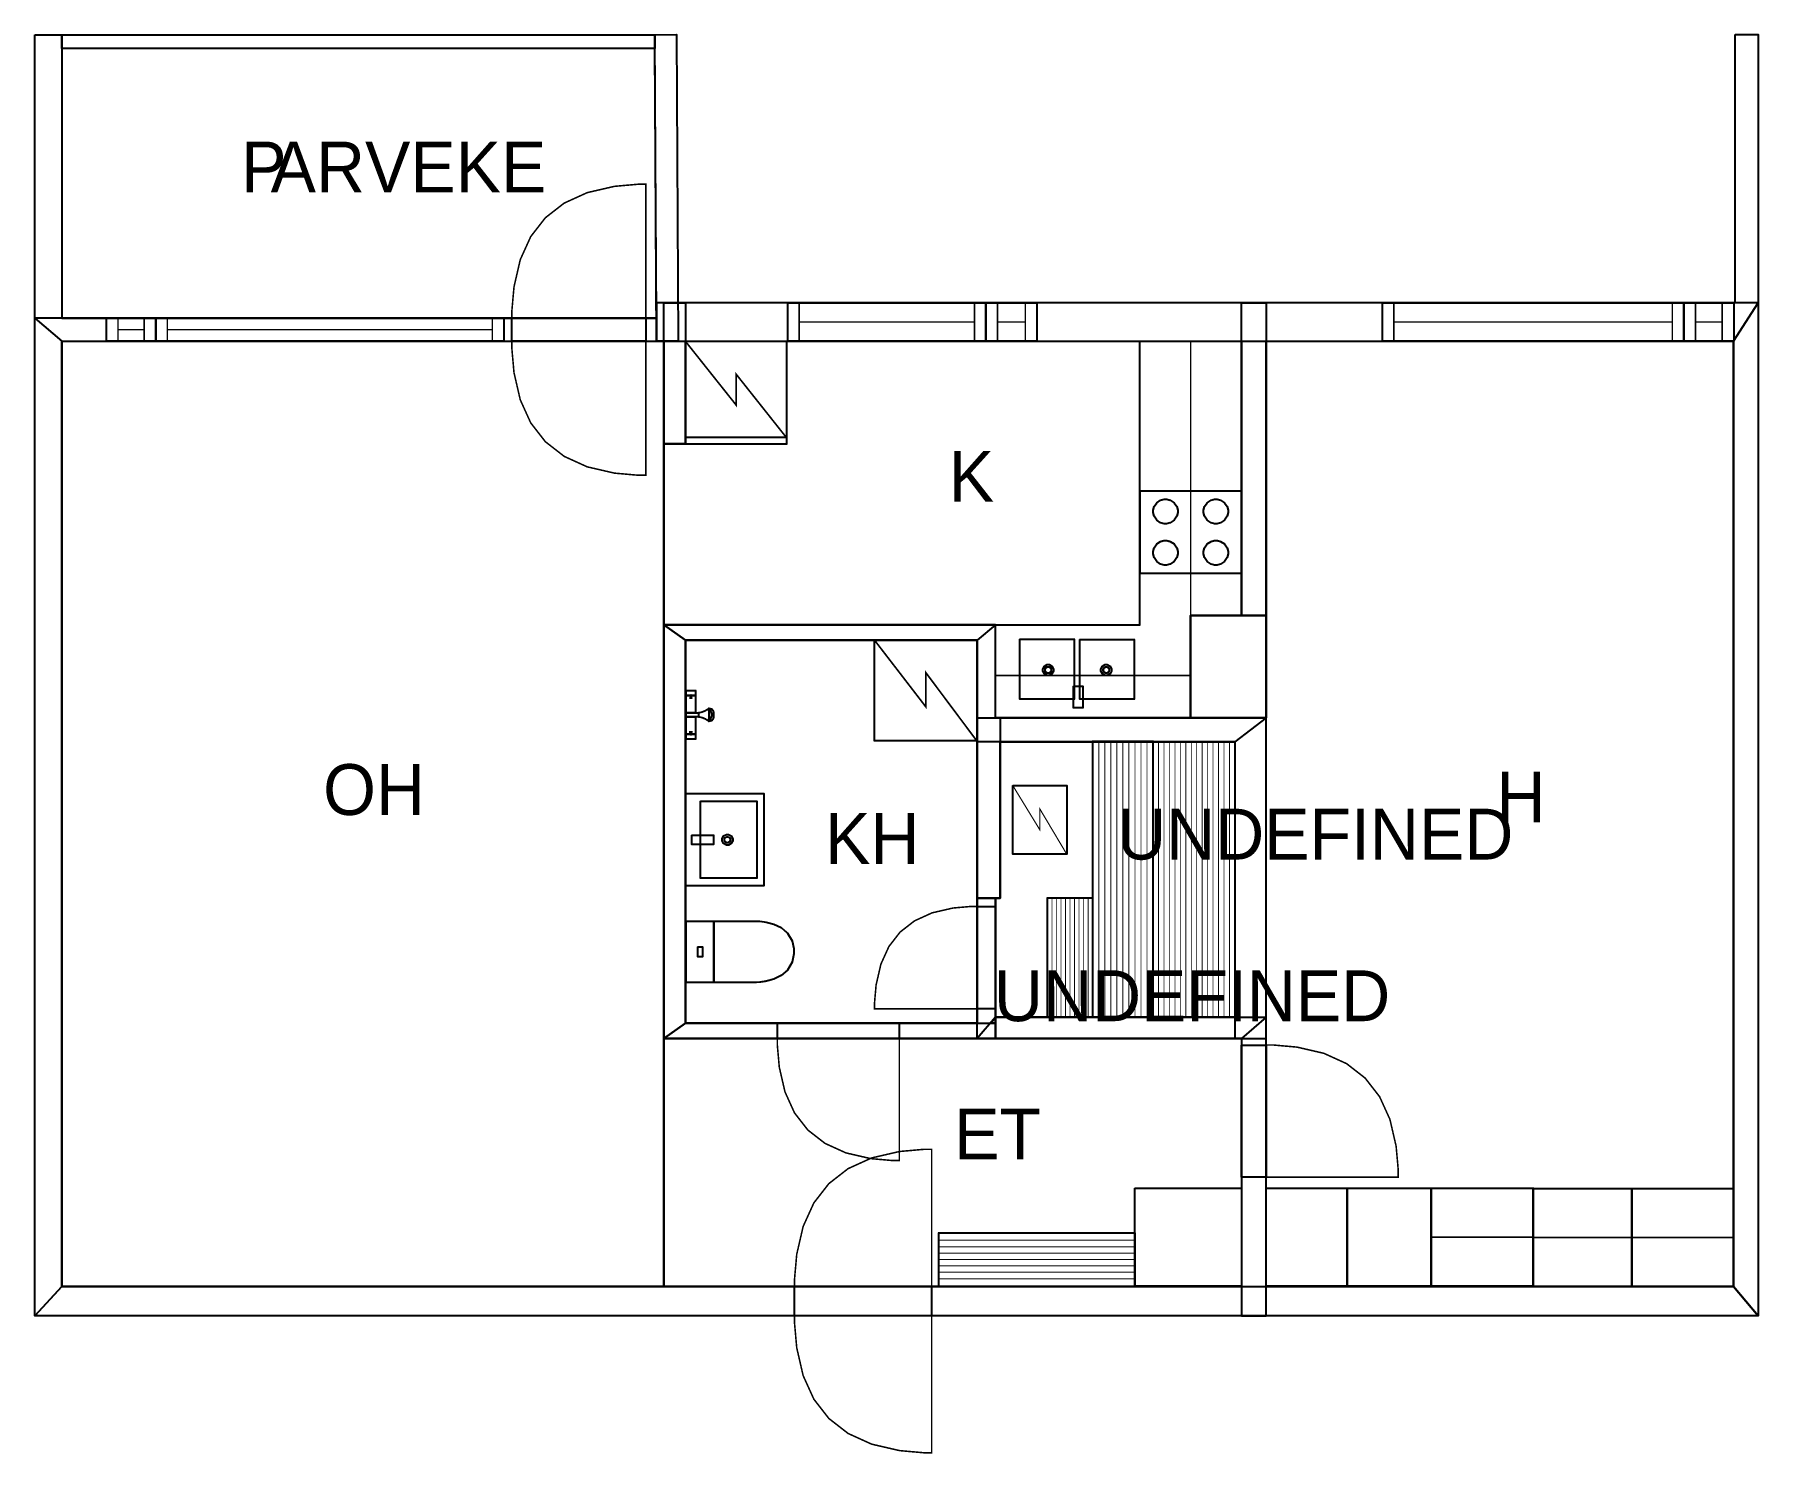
# Model space of a CAD drawing. Extents: x 0.2 to 11.8, y 0 to 9.6.
import ezdxf

# ---------------------------------------------------------------- set-up
doc = ezdxf.new("R2010")
doc.units = 0
doc.layers.get('0').update_dxf_attribs({"linetype": 'CONTINUOUS'})

msp = doc.modelspace()

# ---------------------------------------------------------------- linework, layer by layer
at = {"color": 0}
for points, const_width in [([(0.163846, 9.59662), (0.347168, 9.59662), (0.347168, 7.67893), (0.163846, 7.67893), (0.163846, 9.59662)], 0.002083), ([(0.347168, 9.59662), (4.35969, 9.59662), (4.35969, 9.50287), (0.347168, 9.50287), (0.347168, 9.59662)], 0.002083), ([(4.37093, 7.52268), (4.35969, 9.59662), (4.50553, 9.59744), (4.51676, 7.52268), (4.37093, 7.52268)], 0.002083), ([(11.6691, 9.59744), (11.8253, 9.59744), (11.8253, 7.7831), (11.6691, 7.7831), (11.6691, 9.59744)], 0.002083), ([(0.347168, 7.67893), (4.37093, 7.67893), (4.35969, 9.50287), (0.347168, 9.50287), (0.347168, 7.67893)], 0.002083), ([(3.39253, 7.67893), (3.39253, 7.73204), (3.40668, 7.89133), (3.44917, 8.07542), (3.51997, 8.23118), (3.61908, 8.35861), (3.74653, 8.45774), (3.90229, 8.52854), (4.08637, 8.57101), (4.24567, 8.58518), (4.29878, 8.58518), (4.29878, 7.67893), (3.39253, 7.67893)], 0.010417), ([(4.37093, 7.52268), (11.6586, 7.52268), (11.8253, 7.7831), (4.37093, 7.7831), (4.37093, 7.52268)], 0.002083), ([(4.42085, 7.7831), (4.56668, 7.7831), (4.56668, 6.82818), (4.42085, 6.82818), (4.42085, 7.7831)], 0.002083), ([(5.25846, 7.7831), (6.6001, 7.7831), (6.6001, 7.52268), (5.25846, 7.52268), (5.25846, 7.7831)], 0.010417), ([(5.25846, 7.7831), (6.6001, 7.7831), (6.6001, 7.52268), (5.25846, 7.52268), (5.25846, 7.7831)], 0.010417), ([(6.6001, 7.7831), (6.94476, 7.7831), (6.94476, 7.52268), (6.6001, 7.52268), (6.6001, 7.7831)], 0.010417), ([(6.6001, 7.7831), (6.94476, 7.7831), (6.94476, 7.52268), (6.6001, 7.52268), (6.6001, 7.7831)], 0.010417), ([(8.32867, 7.7831), (8.49533, 7.7831), (8.49533, 5.66797), (8.32867, 5.66797), (8.32867, 7.7831)], 0.002083), ([(9.2825, 7.7831), (11.3228, 7.7831), (11.3228, 7.52268), (9.2825, 7.52268), (9.2825, 7.7831)], 0.010417), ([(9.2825, 7.7831), (11.3228, 7.7831), (11.3228, 7.52268), (9.2825, 7.52268), (9.2825, 7.7831)], 0.010417), ([(11.3228, 7.7831), (11.6597, 7.7831), (11.6597, 7.52268), (11.3228, 7.52268), (11.3228, 7.7831)], 0.010417), ([(11.3228, 7.7831), (11.6597, 7.7831), (11.6597, 7.52268), (11.3228, 7.52268), (11.3228, 7.7831)], 0.010417), ([(11.8253, 7.7831), (11.8253, 0.92985), (11.6586, 1.12777), (11.6586, 7.52268), (11.8253, 7.7831)], 0.002083), ([(0.347168, 7.52268), (4.37093, 7.52268), (4.37093, 7.67893), (0.164876, 7.67893), (0.347168, 7.52268)], 0.002083), ([(0.164876, 0.92985), (0.164876, 7.67893), (0.347168, 7.52268), (0.347168, 1.12777), (0.164876, 0.92985)], 0.002083), ([(0.648762, 7.67893), (0.982801, 7.67893), (0.982801, 7.52268), (0.648762, 7.52268), (0.648762, 7.67893)], 0.010417), ([(0.648762, 7.67893), (0.982801, 7.67893), (0.982801, 7.52268), (0.648762, 7.52268), (0.648762, 7.67893)], 0.010417), ([(0.982801, 7.67893), (3.33822, 7.67893), (3.33822, 7.52268), (0.982801, 7.52268), (0.982801, 7.67893)], 0.010417), ([(0.982801, 7.67893), (3.33822, 7.67893), (3.33822, 7.52268), (0.982801, 7.52268), (0.982801, 7.67893)], 0.010417), ([(3.39253, 7.67893), (4.29878, 7.67893), (4.29878, 7.52268), (3.39253, 7.52268), (3.39253, 7.67893)], 0.010417), ([(3.39253, 7.67893), (4.29878, 7.67893), (4.29878, 7.52268), (3.39253, 7.52268), (3.39253, 7.67893)], 0.010417), ([(3.39253, 7.52268), (3.39253, 7.46962), (3.40668, 7.31028), (3.44917, 7.12619), (3.51997, 6.97043), (3.61908, 6.84299), (3.74653, 6.74387), (3.90229, 6.67307), (4.08637, 6.63058), (4.24567, 6.61643), (4.29878, 6.61643), (4.29878, 7.52268), (3.39253, 7.52268)], 0.010417), ([(4.56668, 7.52251), (5.25119, 7.52251), (5.25119, 6.82671), (4.56668, 6.82671), (4.56668, 7.52251)], 0.011408), ([(6.6645, 5.60363), (7.64133, 5.60363), (7.64133, 7.52274), (8.32633, 7.52274), (8.32861, 5.66792), (7.98486, 5.66792), (7.98486, 4.97542), (6.6645, 4.97542), (6.6645, 5.60363)], 0.010417), ([(7.98525, 7.52311), (7.98525, 5.66797), (8.32731, 5.66797), (8.32731, 7.52311), (7.98525, 7.52311)], 0.010417), ([(4.56668, 6.8731), (5.25119, 6.8731), (5.25119, 6.82671), (4.56668, 6.82671), (4.56668, 6.8731)], 0.011408), ([(7.64367, 6.51004), (7.64367, 5.95253), (8.32981, 5.95253), (8.32981, 6.51004), (7.64367, 6.51004)], 0.010417), ([(7.81424, 6.28797), (7.8061, 6.28797), (7.78179, 6.29454), (7.75532, 6.31239), (7.73742, 6.33892), (7.7309, 6.36322), (7.7309, 6.37131), (7.7309, 6.37944), (7.73742, 6.40381), (7.75532, 6.43028), (7.78179, 6.44814), (7.8061, 6.45464), (7.81424, 6.45464), (7.82232, 6.45464), (7.84668, 6.44814), (7.87315, 6.43028), (7.891, 6.40381), (7.89757, 6.37944), (7.89757, 6.37131), (7.89757, 6.36322), (7.891, 6.33892), (7.87315, 6.31239), (7.84668, 6.29454), (7.82232, 6.28797), (7.81424, 6.28797)], 0.010417), ([(8.1556, 6.28797), (8.14746, 6.28797), (8.1231, 6.29454), (8.09662, 6.31239), (8.07878, 6.33892), (8.07226, 6.36322), (8.07226, 6.37131), (8.07226, 6.37944), (8.07878, 6.40381), (8.09662, 6.43028), (8.1231, 6.44814), (8.14746, 6.45464), (8.1556, 6.45464), (8.16368, 6.45464), (8.18799, 6.44814), (8.21451, 6.43028), (8.23236, 6.40381), (8.23893, 6.37944), (8.23893, 6.37131), (8.23893, 6.36322), (8.23236, 6.33892), (8.21451, 6.31239), (8.18799, 6.29454), (8.16368, 6.28797), (8.1556, 6.28797)], 0.010417), ([(7.81424, 6.00879), (7.8061, 6.00879), (7.78179, 6.01535), (7.75532, 6.03321), (7.73742, 6.05974), (7.7309, 6.08404), (7.7309, 6.09212), (7.7309, 6.10026), (7.73742, 6.12462), (7.75532, 6.1511), (7.78179, 6.16894), (7.8061, 6.17546), (7.81424, 6.17546), (7.82232, 6.17546), (7.84668, 6.16894), (7.87315, 6.1511), (7.891, 6.12462), (7.89757, 6.10026), (7.89757, 6.09212), (7.89757, 6.08404), (7.891, 6.05974), (7.87315, 6.03321), (7.84668, 6.01535), (7.82232, 6.00879), (7.81424, 6.00879)], 0.010417), ([(8.1556, 6.00879), (8.14746, 6.00879), (8.1231, 6.01535), (8.09662, 6.03321), (8.07878, 6.05974), (8.07226, 6.08404), (8.07226, 6.09212), (8.07226, 6.10026), (8.07878, 6.12462), (8.09662, 6.1511), (8.1231, 6.16894), (8.14746, 6.17546), (8.1556, 6.17546), (8.16368, 6.17546), (8.18799, 6.16894), (8.21451, 6.1511), (8.23236, 6.12462), (8.23893, 6.10026), (8.23893, 6.09212), (8.23893, 6.08404), (8.23236, 6.05974), (8.21451, 6.03321), (8.18799, 6.01535), (8.16368, 6.00879), (8.1556, 6.00879)], 0.010417), ([(4.42085, 5.60374), (6.6645, 5.60374), (6.5395, 5.49957), (4.56668, 5.49957), (4.42085, 5.60374)], 0.002083), ([(4.42085, 2.80447), (4.42085, 5.60374), (4.56668, 5.49957), (4.56668, 2.90864), (4.42085, 2.80447)], 0.002083), ([(6.5395, 5.49957), (6.5395, 4.97537), (6.6645, 4.97537), (6.6645, 5.60374), (6.5395, 5.49957)], 0.002083), ([(7.98492, 5.66797), (8.49533, 5.66797), (8.49533, 4.97537), (7.98492, 4.97537), (7.98492, 5.66797)], 0.002083), ([(5.84674, 5.49951), (6.5395, 5.49951), (6.5395, 4.81885), (5.84674, 4.81885), (5.84674, 5.49951)], 0.011546), ([(6.83035, 5.50672), (7.19764, 5.50672), (7.19764, 5.10118), (6.83035, 5.10118), (6.83035, 5.50672)], 0.010417), ([(7.23628, 5.50575), (7.60346, 5.50575), (7.60346, 5.10015), (7.23628, 5.10015), (7.23628, 5.50575)], 0.010417), ([(6.6651, 5.26101), (7.98486, 5.26101), (7.98486, 4.97592), (6.6651, 4.97592), (6.6651, 5.26101)], 0.010417), ([(6.9846, 5.29818), (6.9846, 5.30464), (6.99522, 5.324), (7.0146, 5.33464), (7.02106, 5.33464), (7.02746, 5.33464), (7.04682, 5.324), (7.05751, 5.30464), (7.05751, 5.29818), (7.05751, 5.29178), (7.04682, 5.2724), (7.02746, 5.26172), (7.02106, 5.26172), (7.0146, 5.26172), (6.99522, 5.2724), (6.9846, 5.29178), (6.9846, 5.29818)], 0.008333), ([(7.00022, 5.29818), (7.00022, 5.30186), (7.00629, 5.31293), (7.01736, 5.31901), (7.02106, 5.31901), (7.02468, 5.31901), (7.03575, 5.31293), (7.04189, 5.30186), (7.04189, 5.29818), (7.04189, 5.29454), (7.03575, 5.28347), (7.02468, 5.27735), (7.02106, 5.27735), (7.01736, 5.27735), (7.00629, 5.28347), (7.00022, 5.29454), (7.00022, 5.29818)], 0.008333), ([(7.37761, 5.29818), (7.37761, 5.30464), (7.38824, 5.324), (7.40761, 5.33464), (7.41407, 5.33464), (7.42046, 5.33464), (7.43983, 5.324), (7.45053, 5.30464), (7.45053, 5.29818), (7.45053, 5.29178), (7.43983, 5.2724), (7.42046, 5.26172), (7.41407, 5.26172), (7.40761, 5.26172), (7.38824, 5.2724), (7.37761, 5.29178), (7.37761, 5.29818)], 0.008333), ([(7.39324, 5.29818), (7.39324, 5.30186), (7.39931, 5.31293), (7.41038, 5.31901), (7.41407, 5.31901), (7.41769, 5.31901), (7.42876, 5.31293), (7.4349, 5.30186), (7.4349, 5.29818), (7.4349, 5.29454), (7.42876, 5.28347), (7.41769, 5.27735), (7.41407, 5.27735), (7.41038, 5.27735), (7.39931, 5.28347), (7.39324, 5.29454), (7.39324, 5.29818)], 0.008333), ([(4.57189, 5.16032), (4.57189, 5.12489), (4.63542, 5.12489), (4.63542, 5.16032), (4.57189, 5.16032)], 0.010417), ([(4.60417, 5.12489), (4.60292, 5.12169), (4.59907, 5.11203), (4.59793, 5.10926), (4.59793, 5.10926), (4.59933, 5.10926), (4.60363, 5.10926), (4.60792, 5.10926), (4.60938, 5.10926), (4.60938, 5.10926), (4.60872, 5.11165), (4.60531, 5.12164), (4.60417, 5.12489)], 0.010417), ([(7.19303, 5.18826), (7.25553, 5.18826), (7.25553, 5.04243), (7.19303, 5.04243), (7.19303, 5.18826)], 0.010417), ([(4.57189, 5.12592), (4.57189, 5.00928), (4.63542, 5.00928), (4.63542, 5.12592), (4.57189, 5.12592)], 0.010417), ([(4.57189, 4.98118), (4.57189, 5.00928), (4.65522, 5.00928), (4.65522, 5.00228), (4.65522, 4.98649), (4.65522, 4.98118), (4.63439, 4.98118), (4.58751, 4.98118), (4.57189, 4.98118)], 0.010417), ([(4.57189, 4.98118), (4.57189, 4.86447), (4.63542, 4.86447), (4.63542, 4.98118), (4.57189, 4.98118)], 0.010417), ([(6.5395, 4.97537), (6.69575, 4.97537), (6.69575, 3.75412), (6.5395, 3.75412), (6.5395, 4.97537)], 0.002083), ([(6.5395, 4.97537), (8.49533, 4.97537), (8.28456, 4.81358), (6.5395, 4.81358), (6.5395, 4.97537)], 0.002083), ([(8.49533, 2.80447), (8.49533, 4.97537), (8.28456, 4.81358), (8.28456, 2.80447), (8.49533, 2.80447)], 0.002083), ([(4.57189, 4.86447), (4.57189, 4.83117), (4.63542, 4.83117), (4.63542, 4.86447), (4.57189, 4.86447)], 0.010417), ([(4.60417, 4.86447), (4.60292, 4.86774), (4.59907, 4.87739), (4.59793, 4.8801), (4.59793, 4.8801), (4.59933, 4.8801), (4.60363, 4.8801), (4.60792, 4.8801), (4.60938, 4.8801), (4.60938, 4.8801), (4.60872, 4.87776), (4.60531, 4.86778), (4.60417, 4.86447)], 0.010417), ([(7.32308, 4.81711), (7.32308, 2.95025), (7.72982, 2.95025), (7.72982, 4.81711), (7.32308, 4.81711)], 0.010417), ([(7.73079, 4.81565), (7.73079, 2.95025), (8.28456, 2.95025), (8.28456, 4.81565), (7.73079, 4.81565)], 0.010417), ([(4.56668, 4.46235), (4.56668, 3.83735), (5.09603, 3.83735), (5.09603, 4.46235), (4.56668, 4.46235)], 0.010417), ([(6.78185, 4.51622), (6.78185, 4.05296), (7.14643, 4.05296), (7.14643, 4.51622), (6.78185, 4.51622)], 0.007721), ([(4.66769, 4.41026), (4.66769, 3.88943), (5.04926, 3.88943), (5.04926, 4.41026), (4.66769, 4.41026)], 0.010417), ([(4.61074, 4.1811), (4.61074, 4.1186), (4.75657, 4.1186), (4.75657, 4.1811), (4.61074, 4.1811)], 0.010417), ([(4.85075, 4.18631), (4.85715, 4.18631), (4.87651, 4.17567), (4.88721, 4.15631), (4.88721, 4.14985), (4.88721, 4.14344), (4.87651, 4.12408), (4.85715, 4.11339), (4.85075, 4.11339), (4.84429, 4.11339), (4.82493, 4.12408), (4.81429, 4.14344), (4.81429, 4.14985), (4.81429, 4.15631), (4.82493, 4.17567), (4.84429, 4.18631), (4.85075, 4.18631)], 0.008333), ([(4.85075, 4.17068), (4.85439, 4.17068), (4.86546, 4.16461), (4.87158, 4.15354), (4.87158, 4.14985), (4.87158, 4.14621), (4.86546, 4.13514), (4.85439, 4.12901), (4.85075, 4.12901), (4.84706, 4.12901), (4.83599, 4.13514), (4.82992, 4.14621), (4.82992, 4.14985), (4.82992, 4.15354), (4.83599, 4.16461), (4.84706, 4.17068), (4.85075, 4.17068)], 0.008333), ([(6.5395, 2.80447), (6.5395, 3.75412), (6.66439, 3.75412), (6.66439, 2.95031), (6.5395, 2.80447)], 0.002083), ([(7.01585, 3.75771), (7.01585, 2.95031), (7.32206, 2.95031), (7.32206, 3.75771), (7.01585, 3.75771)], 0.010417), ([(6.5395, 3.69883), (6.49886, 3.69883), (6.37696, 3.68804), (6.23611, 3.65554), (6.11692, 3.60135), (6.01937, 3.5255), (5.94353, 3.42796), (5.88932, 3.30875), (5.85682, 3.16792), (5.84603, 3.04601), (5.84603, 3.00537), (6.5395, 3.00537), (6.5395, 3.69883)], 0.010417), ([(6.5395, 3.69883), (6.66439, 3.69883), (6.66439, 3.00549), (6.5395, 3.00549), (6.5395, 3.69883)], 0.010417), ([(6.5395, 3.69883), (6.66439, 3.69883), (6.66439, 3.00549), (6.5395, 3.00549), (6.5395, 3.69883)], 0.010417), ([(4.57189, 3.59993), (4.57189, 3.18338), (4.75917, 3.18338), (4.75917, 3.59993), (4.57189, 3.59993)], 0.010417), ([(5.02746, 3.59993), (5.02746, 3.59993), (5.03917, 3.60004), (5.07015, 3.59842), (5.11399, 3.59229), (5.16422, 3.57889), (5.21446, 3.55533), (5.25831, 3.51887), (5.28928, 3.46669), (5.30106, 3.41363), (5.30106, 3.39594), (5.30106, 3.37765), (5.28928, 3.32281), (5.25831, 3.26872), (5.21446, 3.2309), (5.16422, 3.20649), (5.11399, 3.19249), (5.07015, 3.18608), (5.03917, 3.18435), (5.02746, 3.1844), (5.02746, 3.1844), (4.75917, 3.18338), (4.75917, 3.59993), (5.02746, 3.59993)], 0.010417), ([(4.64974, 3.42475), (4.64974, 3.35856), (4.68132, 3.35856), (4.68132, 3.42475), (4.64974, 3.42475)], 0.010417), ([(8.32867, 2.80447), (6.66439, 2.80447), (6.66439, 2.95031), (8.49533, 2.95031), (8.32867, 2.80447)], 0.002083), ([(8.49533, 0.92985), (8.49533, 2.95031), (8.32867, 2.80447), (8.32867, 0.92985), (8.49533, 0.92985)], 0.002083), ([(6.66439, 2.80447), (4.42085, 2.80447), (4.56668, 2.90864), (6.66439, 2.90864), (6.66439, 2.80447)], 0.002083), ([(5.18886, 2.90864), (6.01367, 2.90864), (6.01367, 2.80447), (5.18886, 2.80447), (5.18886, 2.90864)], 0.010417), ([(5.18886, 2.90864), (6.01367, 2.90864), (6.01367, 2.80447), (5.18886, 2.80447), (5.18886, 2.90864)], 0.010417), ([(5.18886, 2.80447), (5.18886, 2.75618), (5.20171, 2.61117), (5.2404, 2.44362), (5.30479, 2.30186), (5.39501, 2.18587), (5.51101, 2.09565), (5.65278, 2.03125), (5.82032, 1.99257), (5.96533, 1.97965), (6.01367, 1.97965), (6.01367, 2.80447), (5.18886, 2.80447)], 0.010417), ([(8.32867, 2.7609), (8.49533, 2.7609), (8.49533, 1.86686), (8.32867, 1.86686), (8.32867, 2.7609)], 0.010417), ([(8.32867, 2.7609), (8.49533, 2.7609), (8.49533, 1.86686), (8.32867, 1.86686), (8.32867, 2.7609)], 0.010417), ([(8.49533, 2.7609), (8.54769, 2.7609), (8.70486, 2.74696), (8.8865, 2.70503), (9.04015, 2.63519), (9.1659, 2.53737), (9.26372, 2.41162), (9.33356, 2.25797), (9.37549, 2.07633), (9.38949, 1.91917), (9.38949, 1.86675), (8.49533, 1.86675), (8.49533, 2.7609)], 0.010417), ([(5.30524, 1.12777), (5.30524, 1.18213), (5.31972, 1.34516), (5.36317, 1.53353), (5.4356, 1.69293), (5.53706, 1.82335), (5.66749, 1.92481), (5.82682, 1.99724), (6.01519, 2.04069), (6.17822, 2.05518), (6.23258, 2.05518), (6.23258, 1.12777), (5.30524, 1.12777)], 0.010417), ([(7.60824, 1.79172), (8.32861, 1.79172), (8.32861, 1.12858), (7.60824, 1.12858), (7.60824, 1.79172)], 0.010417), ([(8.49528, 1.79172), (9.04394, 1.79172), (9.04394, 1.12858), (8.49528, 1.12858), (8.49528, 1.79172)], 0.010417), ([(9.04394, 1.79172), (9.61165, 1.79172), (9.61165, 1.12858), (9.04394, 1.12858), (9.04394, 1.79172)], 0.010417), ([(9.61165, 1.79226), (10.3028, 1.79226), (10.3028, 1.12956), (9.61165, 1.12956), (9.61165, 1.79226)], 0.010417), ([(10.3028, 1.79064), (10.9702, 1.79064), (10.9702, 1.12793), (10.3028, 1.12793), (10.3028, 1.79064)], 0.010417), ([(10.9711, 1.79064), (11.6586, 1.79064), (11.6586, 1.12793), (10.9711, 1.12793), (10.9711, 1.79064)], 0.010417), ([(6.28093, 1.49083), (7.60824, 1.49083), (7.60824, 1.12826), (6.28093, 1.12826), (6.28093, 1.49083)], 0.010417), ([(11.8253, 0.92985), (0.164876, 0.92985), (0.347168, 1.12777), (11.6586, 1.12777), (11.8253, 0.92985)], 0.002083), ([(5.30524, 1.12777), (6.23258, 1.12777), (6.23258, 0.92985), (5.30524, 0.92985), (5.30524, 1.12777)], 0.010417), ([(5.30524, 1.12777), (6.23258, 1.12777), (6.23258, 0.92985), (5.30524, 0.92985), (5.30524, 1.12777)], 0.010417), ([(5.30524, 0.92985), (5.30524, 0.875543), (5.31972, 0.712511), (5.36317, 0.524143), (5.4356, 0.364746), (5.53706, 0.234321), (5.66749, 0.132867), (5.82682, 0.060438), (6.01519, 0.016981), (6.17822, 0.002441), (6.23258, 0.002441), (6.23258, 0.92985), (5.30524, 0.92985)], 0.010417)]:
    msp.add_lwpolyline(points, close=True, dxfattribs=dict(at, const_width=const_width))
for points in [[(0.163846, 9.59662), (0.347168, 9.59662), (0.347168, 7.67893), (0.163846, 7.67893), (0.163846, 9.59662)], [(4.37093, 7.52268), (4.35969, 9.59662), (4.50553, 9.59744), (4.51676, 7.52268), (4.37093, 7.52268)], [(11.6691, 9.59744), (11.8253, 9.59744), (11.8253, 7.7831), (11.6691, 7.7831), (11.6691, 9.59744)], [(4.37093, 7.52268), (11.6586, 7.52268), (11.8253, 7.7831), (4.37093, 7.7831), (4.37093, 7.52268)], [(4.42085, 7.7831), (4.56668, 7.7831), (4.56668, 6.82818), (4.42085, 6.82818), (4.42085, 7.7831)], [(8.32867, 7.7831), (8.49533, 7.7831), (8.49533, 5.66797), (8.32867, 5.66797), (8.32867, 7.7831)], [(11.8253, 7.7831), (11.8253, 0.92985), (11.6586, 1.12777), (11.6586, 7.52268), (11.8253, 7.7831)], [(0.347168, 7.52268), (4.37093, 7.52268), (4.37093, 7.67893), (0.164876, 7.67893), (0.347168, 7.52268)], [(0.164876, 0.92985), (0.164876, 7.67893), (0.347168, 7.52268), (0.347168, 1.12777), (0.164876, 0.92985)], [(4.42085, 2.80447), (4.42085, 5.60374), (4.56668, 5.49957), (4.56668, 2.90864), (4.42085, 2.80447)], [(4.42085, 5.60374), (6.6645, 5.60374), (6.5395, 5.49957), (4.56668, 5.49957), (4.42085, 5.60374)], [(6.5395, 5.49957), (6.5395, 4.97537), (6.6645, 4.97537), (6.6645, 5.60374), (6.5395, 5.49957)], [(7.98492, 5.66797), (8.49533, 5.66797), (8.49533, 4.97537), (7.98492, 4.97537), (7.98492, 5.66797)], [(6.5395, 4.97537), (6.69575, 4.97537), (6.69575, 3.75412), (6.5395, 3.75412), (6.5395, 4.97537)], [(6.5395, 4.97537), (8.49533, 4.97537), (8.28456, 4.81358), (6.5395, 4.81358), (6.5395, 4.97537)], [(8.49533, 2.80447), (8.49533, 4.97537), (8.28456, 4.81358), (8.28456, 2.80447), (8.49533, 2.80447)], [(6.5395, 2.80447), (6.5395, 3.75412), (6.66439, 3.75412), (6.66439, 2.95031), (6.5395, 2.80447)], [(8.32867, 2.80447), (6.66439, 2.80447), (6.66439, 2.95031), (8.49533, 2.95031), (8.32867, 2.80447)], [(8.49533, 0.92985), (8.49533, 2.95031), (8.32867, 2.80447), (8.32867, 0.92985), (8.49533, 0.92985)], [(6.66439, 2.80447), (4.42085, 2.80447), (4.56668, 2.90864), (6.66439, 2.90864), (6.66439, 2.80447)], [(11.8253, 0.92985), (0.164876, 0.92985), (0.347168, 1.12777), (11.6586, 1.12777), (11.8253, 0.92985)]]:
    msp.add_lwpolyline(points, close=True, dxfattribs=at)
at = {"color": 7}
for points in [[(0.347168, 9.59662), (4.35969, 9.59662), (4.35969, 9.50287), (0.347168, 9.50287), (0.347168, 9.59662)], [(0.347168, 7.67893), (4.37093, 7.67893), (4.35969, 9.50287), (0.347168, 9.50287), (0.347168, 7.67893)], [(5.25846, 7.7831), (6.6001, 7.7831), (6.6001, 7.52268), (5.25846, 7.52268), (5.25846, 7.7831)], [(5.25846, 7.7831), (6.6001, 7.7831), (6.6001, 7.52268), (5.25846, 7.52268), (5.25846, 7.7831)], [(6.6001, 7.7831), (6.94476, 7.7831), (6.94476, 7.52268), (6.6001, 7.52268), (6.6001, 7.7831)], [(6.6001, 7.7831), (6.94476, 7.7831), (6.94476, 7.52268), (6.6001, 7.52268), (6.6001, 7.7831)], [(9.2825, 7.7831), (11.3228, 7.7831), (11.3228, 7.52268), (9.2825, 7.52268), (9.2825, 7.7831)], [(9.2825, 7.7831), (11.3228, 7.7831), (11.3228, 7.52268), (9.2825, 7.52268), (9.2825, 7.7831)], [(11.3228, 7.7831), (11.6597, 7.7831), (11.6597, 7.52268), (11.3228, 7.52268), (11.3228, 7.7831)], [(11.3228, 7.7831), (11.6597, 7.7831), (11.6597, 7.52268), (11.3228, 7.52268), (11.3228, 7.7831)], [(0.648762, 7.67893), (0.982801, 7.67893), (0.982801, 7.52268), (0.648762, 7.52268), (0.648762, 7.67893)], [(0.648762, 7.67893), (0.982801, 7.67893), (0.982801, 7.52268), (0.648762, 7.52268), (0.648762, 7.67893)], [(0.982801, 7.67893), (3.33822, 7.67893), (3.33822, 7.52268), (0.982801, 7.52268), (0.982801, 7.67893)], [(0.982801, 7.67893), (3.33822, 7.67893), (3.33822, 7.52268), (0.982801, 7.52268), (0.982801, 7.67893)], [(3.39253, 7.67893), (4.29878, 7.67893), (4.29878, 7.52268), (3.39253, 7.52268), (3.39253, 7.67893)], [(3.39253, 7.67893), (4.29878, 7.67893), (4.29878, 7.52268), (3.39253, 7.52268), (3.39253, 7.67893)], [(0.347168, 7.52268), (4.42085, 7.52268), (4.42085, 1.12777), (0.347168, 1.12777), (0.347168, 7.52268)], [(8.32867, 5.66797), (8.49533, 5.66797), (8.49533, 4.97537), (6.6645, 4.97537), (6.6645, 5.60374), (4.42085, 5.60374), (4.42085, 6.82818), (4.56668, 6.82818), (4.56668, 7.52268), (8.32867, 7.52268), (8.32867, 5.66797)], [(4.56668, 7.52251), (5.25119, 7.52251), (5.25119, 6.82671), (4.56668, 6.82671), (4.56668, 7.52251)], [(6.6645, 5.60363), (7.64133, 5.60363), (7.64133, 7.52274), (8.32633, 7.52274), (8.32861, 5.66792), (7.98486, 5.66792), (7.98486, 4.97542), (6.6645, 4.97542), (6.6645, 5.60363)], [(8.49533, 7.52268), (11.6586, 7.52268), (11.6586, 1.12777), (8.49533, 1.12777), (8.49533, 7.52268)], [(4.56668, 6.8731), (5.25119, 6.8731), (5.25119, 6.82671), (4.56668, 6.82671), (4.56668, 6.8731)], [(7.64367, 6.51004), (8.32981, 6.51004), (8.32981, 5.95253), (7.64367, 5.95253), (7.64367, 6.51004)], [(7.81424, 6.28797), (7.8061, 6.28797), (7.78179, 6.29454), (7.75532, 6.31239), (7.73742, 6.33892), (7.7309, 6.36322), (7.7309, 6.37131), (7.7309, 6.37944), (7.73742, 6.40381), (7.75532, 6.43028), (7.78179, 6.44814), (7.8061, 6.45464), (7.81424, 6.45464), (7.82232, 6.45464), (7.84668, 6.44814), (7.87315, 6.43028), (7.891, 6.40381), (7.89757, 6.37944), (7.89757, 6.37131), (7.89757, 6.36322), (7.891, 6.33892), (7.87315, 6.31239), (7.84668, 6.29454), (7.82232, 6.28797), (7.81424, 6.28797)], [(8.1556, 6.28797), (8.14746, 6.28797), (8.1231, 6.29454), (8.09662, 6.31239), (8.07878, 6.33892), (8.07226, 6.36322), (8.07226, 6.37131), (8.07226, 6.37944), (8.07878, 6.40381), (8.09662, 6.43028), (8.1231, 6.44814), (8.14746, 6.45464), (8.1556, 6.45464), (8.16368, 6.45464), (8.18799, 6.44814), (8.21451, 6.43028), (8.23236, 6.40381), (8.23893, 6.37944), (8.23893, 6.37131), (8.23893, 6.36322), (8.23236, 6.33892), (8.21451, 6.31239), (8.18799, 6.29454), (8.16368, 6.28797), (8.1556, 6.28797)], [(7.81424, 6.00879), (7.8061, 6.00879), (7.78179, 6.01535), (7.75532, 6.03321), (7.73742, 6.05974), (7.7309, 6.08404), (7.7309, 6.09212), (7.7309, 6.10026), (7.73742, 6.12462), (7.75532, 6.1511), (7.78179, 6.16894), (7.8061, 6.17546), (7.81424, 6.17546), (7.82232, 6.17546), (7.84668, 6.16894), (7.87315, 6.1511), (7.891, 6.12462), (7.89757, 6.10026), (7.89757, 6.09212), (7.89757, 6.08404), (7.891, 6.05974), (7.87315, 6.03321), (7.84668, 6.01535), (7.82232, 6.00879), (7.81424, 6.00879)], [(8.1556, 6.00879), (8.14746, 6.00879), (8.1231, 6.01535), (8.09662, 6.03321), (8.07878, 6.05974), (8.07226, 6.08404), (8.07226, 6.09212), (8.07226, 6.10026), (8.07878, 6.12462), (8.09662, 6.1511), (8.1231, 6.16894), (8.14746, 6.17546), (8.1556, 6.17546), (8.16368, 6.17546), (8.18799, 6.16894), (8.21451, 6.1511), (8.23236, 6.12462), (8.23893, 6.10026), (8.23893, 6.09212), (8.23893, 6.08404), (8.23236, 6.05974), (8.21451, 6.03321), (8.18799, 6.01535), (8.16368, 6.00879), (8.1556, 6.00879)], [(4.56668, 5.49957), (6.5395, 5.49957), (6.5395, 2.90864), (4.56668, 2.90864), (4.56668, 5.49957)], [(5.84674, 5.49951), (6.5395, 5.49951), (6.5395, 4.81885), (5.84674, 4.81885), (5.84674, 5.49951)], [(6.83035, 5.50672), (7.19764, 5.50672), (7.19764, 5.10118), (6.83035, 5.10118), (6.83035, 5.50672)], [(7.23628, 5.50575), (7.60346, 5.50575), (7.60346, 5.10015), (7.23628, 5.10015), (7.23628, 5.50575)], [(6.9846, 5.29818), (6.9846, 5.30464), (6.99522, 5.324), (7.0146, 5.33464), (7.02106, 5.33464), (7.02746, 5.33464), (7.04682, 5.324), (7.05751, 5.30464), (7.05751, 5.29818), (7.05751, 5.29178), (7.04682, 5.2724), (7.02746, 5.26172), (7.02106, 5.26172), (7.0146, 5.26172), (6.99522, 5.2724), (6.9846, 5.29178), (6.9846, 5.29818)], [(7.00022, 5.29818), (7.00022, 5.30186), (7.00629, 5.31293), (7.01736, 5.31901), (7.02106, 5.31901), (7.02468, 5.31901), (7.03575, 5.31293), (7.04189, 5.30186), (7.04189, 5.29818), (7.04189, 5.29454), (7.03575, 5.28347), (7.02468, 5.27735), (7.02106, 5.27735), (7.01736, 5.27735), (7.00629, 5.28347), (7.00022, 5.29454), (7.00022, 5.29818)], [(7.37761, 5.29818), (7.37761, 5.30464), (7.38824, 5.324), (7.40761, 5.33464), (7.41407, 5.33464), (7.42046, 5.33464), (7.43983, 5.324), (7.45053, 5.30464), (7.45053, 5.29818), (7.45053, 5.29178), (7.43983, 5.2724), (7.42046, 5.26172), (7.41407, 5.26172), (7.40761, 5.26172), (7.38824, 5.2724), (7.37761, 5.29178), (7.37761, 5.29818)], [(7.39324, 5.29818), (7.39324, 5.30186), (7.39931, 5.31293), (7.41038, 5.31901), (7.41407, 5.31901), (7.41769, 5.31901), (7.42876, 5.31293), (7.4349, 5.30186), (7.4349, 5.29818), (7.4349, 5.29454), (7.42876, 5.28347), (7.41769, 5.27735), (7.41407, 5.27735), (7.41038, 5.27735), (7.39931, 5.28347), (7.39324, 5.29454), (7.39324, 5.29818)], [(4.57189, 5.16032), (4.63542, 5.16032), (4.63542, 5.12489), (4.57189, 5.12489), (4.57189, 5.16032)], [(7.19303, 5.18826), (7.25553, 5.18826), (7.25553, 5.04243), (7.19303, 5.04243), (7.19303, 5.18826)], [(4.57189, 5.12592), (4.63542, 5.12592), (4.63542, 5.00928), (4.57189, 5.00928), (4.57189, 5.12592)], [(4.60417, 5.12489), (4.60292, 5.12169), (4.59907, 5.11203), (4.59793, 5.10926), (4.59793, 5.10926), (4.59933, 5.10926), (4.60363, 5.10926), (4.60792, 5.10926), (4.60938, 5.10926), (4.60938, 5.10926), (4.60872, 5.11165), (4.60531, 5.12164), (4.60417, 5.12489)], [(4.65522, 4.98118), (4.66151, 4.98118), (4.68044, 4.97754), (4.70285, 4.96761), (4.70731, 4.96446), (4.70882, 4.96343), (4.72342, 4.95329), (4.72499, 4.95301), (4.72781, 4.95253), (4.74436, 4.95671), (4.75726, 4.97336), (4.75836, 4.97906), (4.75857, 4.98036), (4.75939, 4.99192), (4.75939, 4.99571), (4.75939, 4.99468), (4.75939, 4.99886), (4.75857, 5.01004), (4.75836, 5.01133), (4.75726, 5.01708), (4.74436, 5.03381), (4.72781, 5.03792), (4.72499, 5.03738), (4.72342, 5.03717), (4.70882, 5.02701), (4.70731, 5.02593), (4.70285, 5.02285), (4.68044, 5.01297), (4.66151, 5.00928), (4.65522, 5.00928)], [(4.72601, 4.95301), (4.72651, 4.95329), (4.73671, 4.96517), (4.74582, 4.98893), (4.74582, 4.99681), (4.74556, 5.00304), (4.73633, 5.02572), (4.72651, 5.03689), (4.72601, 5.03738)], [(4.57189, 4.98118), (4.57189, 5.00928), (4.65522, 5.00928), (4.65522, 5.00228), (4.65522, 4.98649), (4.65522, 4.98118), (4.63439, 4.98118), (4.58751, 4.98118), (4.57189, 4.98118)], [(4.57189, 4.98118), (4.63542, 4.98118), (4.63542, 4.86447), (4.57189, 4.86447), (4.57189, 4.98118)], [(4.57189, 4.86447), (4.63542, 4.86447), (4.63542, 4.83117), (4.57189, 4.83117), (4.57189, 4.86447)], [(4.60417, 4.86447), (4.60292, 4.86774), (4.59907, 4.87739), (4.59793, 4.8801), (4.59793, 4.8801), (4.59933, 4.8801), (4.60363, 4.8801), (4.60792, 4.8801), (4.60938, 4.8801), (4.60938, 4.8801), (4.60872, 4.87776), (4.60531, 4.86778), (4.60417, 4.86447)], [(8.28456, 2.95031), (6.66439, 2.95031), (6.66439, 3.75412), (6.69575, 3.75412), (6.69575, 4.81358), (8.28456, 4.81358), (8.28456, 2.95031)], [(7.32308, 4.81711), (7.72982, 4.81711), (7.72982, 2.95025), (7.32308, 2.95025), (7.32308, 4.81711)], [(7.73079, 4.81565), (8.28456, 4.81565), (8.28456, 2.95025), (7.73079, 2.95025), (7.73079, 4.81565)], [(4.56668, 4.46235), (5.09603, 4.46235), (5.09603, 3.83735), (4.56668, 3.83735), (4.56668, 4.46235)], [(6.78185, 4.51622), (7.14643, 4.51622), (7.14643, 4.05296), (6.78185, 4.05296), (6.78185, 4.51622)], [(4.66769, 4.41026), (5.04926, 4.41026), (5.04926, 3.88943), (4.66769, 3.88943), (4.66769, 4.41026)], [(4.61074, 4.1811), (4.75657, 4.1811), (4.75657, 4.1186), (4.61074, 4.1186), (4.61074, 4.1811)], [(4.85075, 4.18631), (4.85715, 4.18631), (4.87651, 4.17567), (4.88721, 4.15631), (4.88721, 4.14985), (4.88721, 4.14344), (4.87651, 4.12408), (4.85715, 4.11339), (4.85075, 4.11339), (4.84429, 4.11339), (4.82493, 4.12408), (4.81429, 4.14344), (4.81429, 4.14985), (4.81429, 4.15631), (4.82493, 4.17567), (4.84429, 4.18631), (4.85075, 4.18631)], [(4.85075, 4.17068), (4.85439, 4.17068), (4.86546, 4.16461), (4.87158, 4.15354), (4.87158, 4.14985), (4.87158, 4.14621), (4.86546, 4.13514), (4.85439, 4.12901), (4.85075, 4.12901), (4.84706, 4.12901), (4.83599, 4.13514), (4.82992, 4.14621), (4.82992, 4.14985), (4.82992, 4.15354), (4.83599, 4.16461), (4.84706, 4.17068), (4.85075, 4.17068)], [(7.01585, 3.75771), (7.32206, 3.75771), (7.32206, 2.95031), (7.01585, 2.95031), (7.01585, 3.75771)], [(6.5395, 3.69883), (6.66439, 3.69883), (6.66439, 3.00549), (6.5395, 3.00549), (6.5395, 3.69883)], [(6.5395, 3.69883), (6.66439, 3.69883), (6.66439, 3.00549), (6.5395, 3.00549), (6.5395, 3.69883)], [(4.57189, 3.59993), (4.75917, 3.59993), (4.75917, 3.18338), (4.57189, 3.18338), (4.57189, 3.59993)], [(5.02746, 3.59993), (5.02746, 3.59993), (5.03917, 3.60004), (5.07015, 3.59842), (5.11399, 3.59229), (5.16422, 3.57889), (5.21446, 3.55533), (5.25831, 3.51887), (5.28928, 3.46669), (5.30106, 3.41363), (5.30106, 3.39594), (5.30106, 3.37765), (5.28928, 3.32281), (5.25831, 3.26872), (5.21446, 3.2309), (5.16422, 3.20649), (5.11399, 3.19249), (5.07015, 3.18608), (5.03917, 3.18435), (5.02746, 3.1844), (5.02746, 3.1844), (4.75917, 3.18338), (4.75917, 3.59993), (5.02746, 3.59993)], [(4.64974, 3.42475), (4.68132, 3.42475), (4.68132, 3.35856), (4.64974, 3.35856), (4.64974, 3.42475)], [(6.66439, 2.90864), (6.63325, 2.90864), (6.66439, 2.95031), (6.66439, 2.90864)], [(4.42085, 2.80447), (8.32867, 2.80447), (8.32867, 1.12777), (4.42085, 1.12777), (4.42085, 2.80447)], [(5.18886, 2.90864), (6.01367, 2.90864), (6.01367, 2.80447), (5.18886, 2.80447), (5.18886, 2.90864)], [(5.18886, 2.90864), (6.01367, 2.90864), (6.01367, 2.80447), (5.18886, 2.80447), (5.18886, 2.90864)], [(8.32867, 2.7609), (8.49533, 2.7609), (8.49533, 1.86686), (8.32867, 1.86686), (8.32867, 2.7609)], [(8.32867, 2.7609), (8.49533, 2.7609), (8.49533, 1.86686), (8.32867, 1.86686), (8.32867, 2.7609)], [(7.60824, 1.79172), (8.32861, 1.79172), (8.32861, 1.12858), (7.60824, 1.12858), (7.60824, 1.79172)], [(8.49528, 1.79172), (9.04394, 1.79172), (9.04394, 1.12858), (8.49528, 1.12858), (8.49528, 1.79172)], [(9.04394, 1.79172), (9.61165, 1.79172), (9.61165, 1.12858), (9.04394, 1.12858), (9.04394, 1.79172)], [(9.61165, 1.79226), (10.3028, 1.79226), (10.3028, 1.12956), (9.61165, 1.12956), (9.61165, 1.79226)], [(10.3028, 1.79064), (10.9702, 1.79064), (10.9702, 1.12793), (10.3028, 1.12793), (10.3028, 1.79064)], [(10.9711, 1.79064), (11.6586, 1.79064), (11.6586, 1.12793), (10.9711, 1.12793), (10.9711, 1.79064)], [(6.28093, 1.49083), (7.60824, 1.49083), (7.60824, 1.12826), (6.28093, 1.12826), (6.28093, 1.49083)], [(5.30524, 1.12777), (6.23258, 1.12777), (6.23258, 0.92985), (5.30524, 0.92985), (5.30524, 1.12777)], [(5.30524, 1.12777), (6.23258, 1.12777), (6.23258, 0.92985), (5.30524, 0.92985), (5.30524, 1.12777)]]:
    msp.add_lwpolyline(points, close=True, dxfattribs=at)
at = {"color": 0}
for points, const_width in [([(5.33658, 7.52274), (5.33658, 7.78315)], 0.010417), ([(6.52192, 7.52274), (6.52192, 7.78315)], 0.010417), ([(6.67817, 7.52274), (6.67817, 7.78315)], 0.010417), ([(6.86669, 7.52274), (6.86669, 7.78315)], 0.010417), ([(9.36063, 7.52274), (9.36063, 7.78315)], 0.010417), ([(11.2446, 7.52274), (11.2446, 7.78315)], 0.010417), ([(11.4009, 7.52274), (11.4009, 7.78315)], 0.010417), ([(11.5816, 7.52274), (11.5816, 7.78315)], 0.010417), ([(0.726887, 7.52274), (0.726887, 7.67899)], 0.010417), ([(0.726887, 7.60086), (0.904731, 7.60086)], 0.010417), ([(0.904731, 7.52274), (0.904731, 7.67899)], 0.010417), ([(1.06098, 7.52274), (1.06098, 7.67899)], 0.010417), ([(1.06098, 7.60086), (3.2601, 7.60086)], 0.010417), ([(3.2601, 7.52274), (3.2601, 7.67899)], 0.010417), ([(5.33658, 7.65294), (6.52192, 7.65294)], 0.010417), ([(6.67817, 7.65294), (6.86669, 7.65294)], 0.010417), ([(9.36063, 7.65294), (11.2446, 7.65294)], 0.010417), ([(11.4009, 7.65294), (11.5816, 7.65294)], 0.010417), ([(4.56668, 7.52251), (4.9089, 7.09229), (4.9089, 7.30106), (5.25119, 6.86963)], 0.011408), ([(5.84674, 5.49951), (6.19422, 5.04801), (6.19422, 5.2794), (6.53831, 4.81885)], 0.011546), ([(4.65522, 4.98118), (4.66151, 4.98118), (4.68044, 4.97754), (4.70285, 4.96761), (4.70731, 4.96446), (4.70882, 4.96343), (4.72342, 4.95329), (4.72499, 4.95301), (4.72781, 4.95253), (4.74436, 4.95671), (4.75726, 4.97336), (4.75836, 4.97906), (4.75857, 4.98036), (4.75939, 4.99192), (4.75939, 4.99571), (4.75939, 4.99468), (4.75939, 4.99886), (4.75857, 5.01004), (4.75836, 5.01133), (4.75726, 5.01708), (4.74436, 5.03381), (4.72781, 5.03792), (4.72499, 5.03738), (4.72342, 5.03717), (4.70882, 5.02701), (4.70731, 5.02593), (4.70285, 5.02285), (4.68044, 5.01297), (4.66151, 5.00928), (4.65522, 5.00928)], 0.010417), ([(4.72601, 4.95301), (4.72651, 4.95329), (4.73671, 4.96517), (4.74582, 4.98893), (4.74582, 4.99681), (4.74556, 5.00304), (4.73633, 5.02572), (4.72651, 5.03689), (4.72601, 5.03738)], 0.010417), ([(7.14643, 4.05296), (6.96414, 4.35949), (6.96414, 4.21815), (6.78185, 4.51622)], 0.007721), ([(7.60824, 1.44135), (6.28087, 1.44135)], 0.006771), ([(7.60824, 1.3966), (6.28087, 1.3966)], 0.006771), ([(7.60824, 1.35308), (6.28087, 1.35308)], 0.006771), ([(7.60824, 1.30957), (6.28087, 1.30957)], 0.006771), ([(7.60824, 1.26725), (6.28087, 1.26725)], 0.006771), ([(7.60824, 1.22374), (6.28087, 1.22374)], 0.006771), ([(7.60824, 1.17904), (6.28087, 1.17904)], 0.006771)]:
    msp.add_lwpolyline(points, dxfattribs=dict(at, const_width=const_width))
at = {"color": 7, "const_width": 0.002083}
for points in [[(0.347168, 7.52268), (4.42085, 7.52268), (4.42085, 1.12777), (0.347168, 1.12777), (0.347168, 7.52268)], [(8.32867, 5.66797), (8.49533, 5.66797), (8.49533, 4.97537), (6.6645, 4.97537), (6.6645, 5.60374), (4.42085, 5.60374), (4.42085, 6.82818), (4.56668, 6.82818), (4.56668, 7.52268), (8.32867, 7.52268), (8.32867, 5.66797)], [(8.49533, 7.52268), (11.6586, 7.52268), (11.6586, 1.12777), (8.49533, 1.12777), (8.49533, 7.52268)], [(4.56668, 5.49957), (6.5395, 5.49957), (6.5395, 2.90864), (4.56668, 2.90864), (4.56668, 5.49957)], [(8.28456, 2.95031), (6.66439, 2.95031), (6.66439, 3.75412), (6.69575, 3.75412), (6.69575, 4.81358), (8.28456, 4.81358), (8.28456, 2.95031)], [(6.66439, 2.90864), (6.63325, 2.90864), (6.66439, 2.95031), (6.66439, 2.90864)], [(4.42085, 2.80447), (8.32867, 2.80447), (8.32867, 1.12777), (4.42085, 1.12777), (4.42085, 2.80447)]]:
    msp.add_lwpolyline(points, close=True, dxfattribs=at)
at = {"color": 253}
for points, const_width in [([(7.36372, 4.81711), (7.36372, 2.95025)], 0.005208), ([(7.4044, 4.81711), (7.4044, 2.95025)], 0.005208), ([(7.4451, 4.81711), (7.4451, 2.95025)], 0.005208), ([(7.48579, 4.81711), (7.48579, 2.95025)], 0.005208), ([(7.52642, 4.81711), (7.52642, 2.95025)], 0.005208), ([(7.56711, 4.81711), (7.56711, 2.95025)], 0.005208), ([(7.60781, 4.81711), (7.60781, 2.95025)], 0.005208), ([(7.64849, 4.81711), (7.64849, 2.95025)], 0.005208), ([(7.68918, 4.81711), (7.68918, 2.95025)], 0.005208), ([(7.76774, 4.81565), (7.76774, 2.95025)], 0.005208), ([(7.80464, 4.81565), (7.80464, 2.95025)], 0.005208), ([(7.84158, 4.81565), (7.84158, 2.95025)], 0.005208), ([(7.87847, 4.81565), (7.87847, 2.95025)], 0.005208), ([(7.91542, 4.81565), (7.91542, 2.95025)], 0.005208), ([(7.95231, 4.81565), (7.95231, 2.95025)], 0.005208), ([(7.98921, 4.81565), (7.98921, 2.95025)], 0.005208), ([(8.02615, 4.81565), (8.02615, 2.95025)], 0.005208), ([(8.06304, 4.81565), (8.06304, 2.95025)], 0.005208), ([(8.09999, 4.81565), (8.09999, 2.95025)], 0.005208), ([(8.13687, 4.81565), (8.13687, 2.95025)], 0.005208), ([(8.17383, 4.81565), (8.17383, 2.95025)], 0.005208), ([(8.21072, 4.81565), (8.21072, 2.95025)], 0.005208), ([(8.24767, 4.81565), (8.24767, 2.95025)], 0.005208), ([(7.04644, 3.75771), (7.04644, 2.95025)], 0.005208), ([(7.07704, 3.75771), (7.07704, 2.95025)], 0.005208), ([(7.10769, 3.75771), (7.10769, 2.95025)], 0.005208), ([(7.13829, 3.75771), (7.13829, 2.95025)], 0.005208), ([(7.16894, 3.75771), (7.16894, 2.95025)], 0.005208), ([(7.19954, 3.75771), (7.19954, 2.95025)], 0.005208), ([(7.23019, 3.75771), (7.23019, 2.95025)], 0.005208), ([(7.26079, 3.75771), (7.26079, 2.95025)], 0.005208), ([(7.29144, 3.75771), (7.29144, 2.95025)], 0.005208), ([(10.3028, 1.46094), (9.61165, 1.46094)], 0.010417), ([(10.9702, 1.45931), (10.3028, 1.45931)], 0.010417), ([(11.6586, 1.45931), (10.9711, 1.45931)], 0.010417)]:
    msp.add_lwpolyline(points, dxfattribs=dict(at, const_width=const_width))

# ---------------------------------------------------------------- texts
at = {"color": 0}
for s, p in [('P', (1.5611, 8.52961)), ('ARVEKE', (1.7601, 8.52961)), ('K', (6.34919, 6.43674)), ('OH', (2.11501, 4.31778)), ('H', (10.0543, 4.26692)), ('KH', (5.51124, 3.98653)), ('UNDEFINED', (7.48713, 4.01618)), ('UNDEFINED', (6.65399, 2.92246)), ('ET', (6.3851, 1.98693))]:
    msp.add_text(s, height=0.34375, dxfattribs=at).set_placement(p)

doc.saveas('drawing.dxf')
